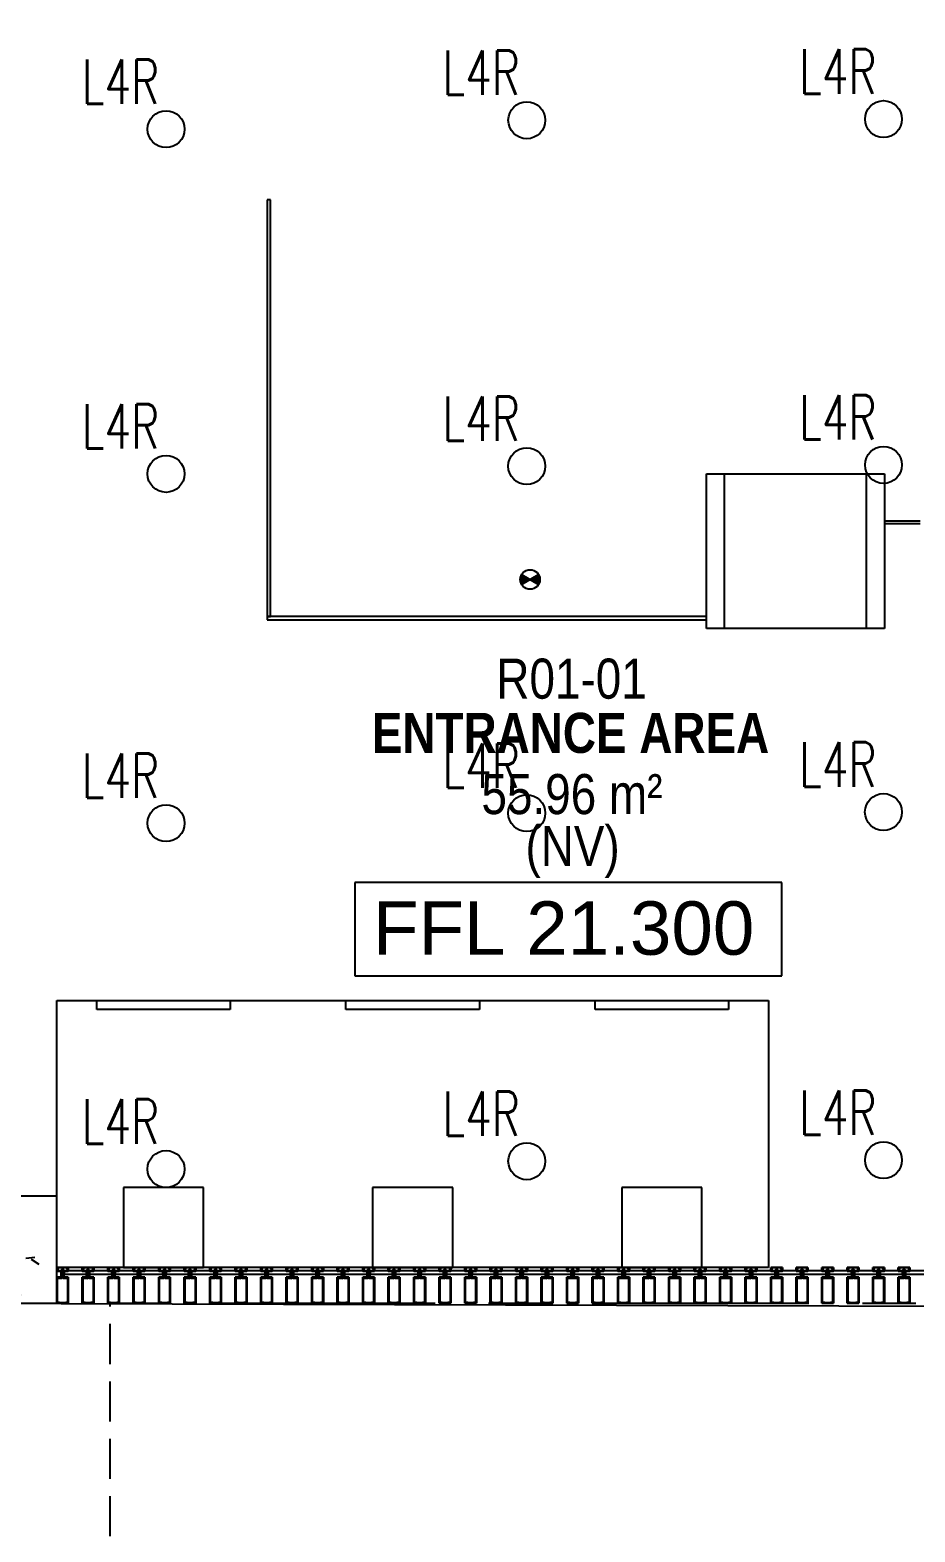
# Model space of a CAD drawing. Header units: millimetres. Extents: x -92759 to 184353, y -15225 to 86714.
# Drawn here: x -52983 to -48011, y 21455 to 29895 of the extents above; entities that cross this region are included whole.
import ezdxf

# ---------------------------------------------------------------- set-up
doc = ezdxf.new("R2010")
doc.units = ezdxf.units.MM
for name, pattern in [('HIDDEN', [0.375, 0.25, -0.125]), ('IDA - Grid Line', [2100, 1200, -300, 300, -300]), ('IDA - Hidden 065', [322.5, 225, -97.5])]:
    doc.linetypes.add(name, pattern=pattern)
for name, color, linetype in [('0-1', 9, 'Continuous'), ('0-Motion Sensor', 1, 'Continuous'), ('A-_ANOT----_D', 8, 'Continuous'), ('A-_CLADMULN_E', 8, 'Continuous'), ('A-_CLADPANL_E', 8, 'Continuous'), ('A-_DETA----_E-2', 9, 'Continuous'), ('A-_DETA----_ED', 8, 'Continuous'), ('A-_ROOMNAME_A', 8, 'Continuous'), ('E-_LITG _ CKT -DB', 1, 'HIDDEN'), ('E-legend', 1, 'Continuous'), ('S-_COLN----_E', 8, 'Continuous')]:
    doc.layers.add(name, color=color, linetype=linetype)
for name, color, linetype, true_color in [('1599_FURN_RHH_BLK8 _NEW__1ST STY_dwg _2_-1', 7, 'Continuous', 0xaaaaaa), ('A-_DETA----_E-3', 1, 'IDA - Hidden 065', 0xff0000), ('A-_DETA----_E-6', 7, 'Continuous', 0x969696), ('A-_DETA----_E-7', 7, 'IDA - Hidden 065', 0x969696), ('A-_DETA----_ED-1', 9, 'Continuous', 0x808080), ('S-_ANOTGRID_E-1', 9, 'IDA - Grid Line', 0x808080)]:
    doc.layers.add(name, color=color, linetype=linetype, true_color=true_color)
doc.styles.add('Arial Narrow_2', font='ARIALN.TTF', dxfattribs={"height": 225})
doc.styles.add('Arial Narrow_B_1', font='ARIALNB.TTF', dxfattribs={"height": 300})
doc.styles.add('Arial_2', font='arial.ttf', dxfattribs={"height": 300})
doc.styles.add('Simplex', font='simplex_.ttf', dxfattribs={"width": 0.7, "height": 450})

# ---------------------------------------------------------------- blocks, each defined once
blk = doc.blocks.new('IDA - Rectangle Column - 600W X 600D-V16-BLK8_RHH_1ST STOREY PLAN')
at = {"layer": 'S-_COLN----_E'}
h = blk.add_hatch(dxfattribs=at)
h.set_pattern_fill('FP_22', color=256, style=0, pattern_type=2)
h.set_pattern_definition([(50, (-1670.95, 50038.3), (1093.104, -95.634), [114.3, -1257.3]), (355, (-1671, 50038.3), (-211.457, 1146.34), [91.44, -1005.84]), (100.451, (-1579.9, 50030.3), (881.656, 1050.7), [97.14, -1068.54]), (46.184, (-1671, 50343.1), (1626.475, -252.257), [171.45, -1885.95]), (96.636, (-1535.4, 50322), (1424.416, 1484.565), [145.71, -1602.81]), (351.184, (-1671, 50343.1), (1424.43, 1484.55), [137.16, -1508.76]), (21, (-1518.55, 50266.9), (909.686, -613.591), [114.3, -1257.3]), (326, (-1518.5, 50266.9), (370.812, 1105.13), [91.44, -1005.84]), (71.451, (-1442.7, 50215.8), (1280.503, 491.528), [97.14, -1068.54]), (37.5, (-1670.95, 50038.3), (18.5313, 507.3303), [50.292, -943.356, 50.292, -970.788, -1009.65]), (37.5, (-1670.95, 50038.3), (18.5313, 507.3303), [-2014.728, 50.292, -959.358]), (7.5, (-1670.95, 50038.3), (400.918, 601.0836), [50.292, -531.876, 50.292, -920.496, -384.81]), (7.5, (-1670.95, 50038.3), (400.918, 601.0836), [-1552.956, 50.292, -334.518]), (327.5, (-2010.8, 50038.3), (813.545, -34.3737), [50.292, -330.708, 50.292, -2715.768]), (327.5, (-2010.8, 50038.3), (813.545, -34.3737), [-431.292, -1138.428, 50.292, -1527.048]), (317.5, (-2163.2, 50038.3), (888.775, 152.56), [50.292, -445.008, 50.292, -739.14, -1120.14]), (317.5, (-2163.2, 50038.3), (888.775, 152.56), [-1284.732, 50.292, -1069.848])])
h.paths.add_polyline_path([(-300, -300), (300, -300), (300, 300), (-300, 300)])
for p, q in [((300, 300), (-300, 300)), ((-300, 300), (-300, -300)), ((300, -300), (300, 300)), ((-300, -300), (300, -300))]:
    blk.add_line(p, q, dxfattribs=at)
blk = doc.blocks.new('System Panel - Glazed Panel-9760397-BLK8_RHH_1ST STOREY PLAN')
at = {"layer": 'A-_CLADPANL_E'}
for p, q in [((63, 18), (-63, 18)), ((-63, 18), (-63, 0)), ((-63, 0), (63, 0)), ((63, 0), (63, 18))]:
    blk.add_line(p, q, dxfattribs=at)
blk = doc.blocks.new('System Panel - Glazed Panel-9760398-BLK8_RHH_1ST STOREY PLAN')
at = {"layer": 'A-_CLADPANL_E'}
for p, q in [((62.9625, 18), (-62.9625, 18)), ((-62.9625, 18), (-62.9625, 0)), ((-62.9625, 0), (62.9625, 0)), ((62.9625, 0), (62.9625, 18))]:
    blk.add_line(p, q, dxfattribs=at)
blk = doc.blocks.new('Rectangular Mullion - 200L X 65D mm-6848285-BLK8_RHH_1ST STOREY PLAN')
at = {"layer": 'A-_DETA----_ED'}
for p, q in [((32.5, 163), (-32.5, 163)), ((-32.5, 163), (-32.5, 18)), ((-30, 160.5), (-25.1, 160.5)), ((-30, 20.5), (-30, 160.5)), ((-23.6, 158.9), (-23.6, 157.4)), ((-23.6, 157.4), (-17.7, 157.4)), ((-17.7, 157.4), (-17.7, 158.9)), ((-16.1, 160.5), (16.1, 160.5)), ((17.7, 158.9), (17.7, 157.4)), ((17.7, 157.4), (23.6, 157.4)), ((23.6, 157.4), (23.6, 158.9)), ((25.1, 160.5), (30, 160.5)), ((30, 160.5), (30, 20.5)), ((32.5, 18), (32.5, 163)), ((-32.5, 18), (-21, 18)), ((-24, 20.5), (-30, 20.5)), ((-24, 23.6), (-24, 20.5)), ((-4.1, 24.3), (-23.2, 24.3)), ((-20.2, 21.8), (-17.9, 21.8)), ((-17.1, 18), (-13.8, 18)), ((-13.1, 18.8), (-13.1, 21)), ((-12.3, 21.8), (-5.9, 21.8)), ((-10.5, 21.8), (-10.5, 19.9)), ((-9.7, 19.2), (-8, 19.2)), ((-8, 19.2), (-8, 2.5)), ((-8, -11.6), (-8, 0)), ((-7.7, 2.2), (-6.7, 2.2)), ((-6.7, 0.3), (-7.7, 0.3)), ((-6.4, 2), (-6.4, 0.6)), ((-5.4, 5.1), (-5.4, 20.3)), ((-3.5, 5.1), (-5.4, 5.1)), ((-5.1, 21), (-5.1, 18.8)), ((-4.3, 18), (-0.8, 18)), ((-2.6, 21.3), (-2.6, 22.8)), ((2.6, 21.3), (-2.6, 21.3)), ((-2.5, -1.3), (-1.1, 4.3)), ((-0.8, 18), (0, 18.8)), ((0, 18.8), (0.8, 18)), ((0.8, 18), (4.3, 18)), ((1.1, 4.3), (2.5, -1.3)), ((2.6, 22.8), (2.6, 21.3)), ((5.4, 5.1), (3.5, 5.1)), ((23.2, 24.3), (4.1, 24.3)), ((5.1, 18.8), (5.1, 21)), ((5.4, 20.3), (5.4, 5.1)), ((5.9, 21.8), (12.3, 21.8)), ((6.4, 0.6), (6.4, 2)), ((6.7, 2.2), (7.7, 2.2)), ((7.7, 0.3), (6.7, 0.3)), ((8, 19.2), (9.7, 19.2)), ((8, 2.5), (8, 19.2)), ((8, -11.6), (8, 0)), ((10.5, 19.9), (10.5, 21.8)), ((13.1, 21), (13.1, 18.8)), ((13.8, 18), (17.1, 18)), ((17.9, 21.8), (20.2, 21.8)), ((21, 18), (32.5, 18)), ((24, 20.5), (24, 23.6)), ((30, 20.5), (24, 20.5)), ((-32.5, -17.5), (-32.5, -22.2)), ((-32.5, -24.8), (-32.5, -37)), ((-32.5, -37), (32.5, -37)), ((-29.9, -17), (-32, -17)), ((-31.7, -23), (-30.7, -23)), ((-31.2, -25.3), (-30.5, -25.3)), ((-31.2, -35.7), (-31.2, -25.3)), ((-15.9, -35.7), (-31.2, -35.7)), ((-30.5, -23.2), (-31, -23.2)), ((-30.3, -25.5), (-27.6, -30.1)), ((-26.8, -20.8), (-29, -20.8)), ((-27.4, -23), (-24.5, -23)), ((-27.4, -26.4), (-27.4, -23)), ((-25.9, -29.1), (-27.4, -26.4)), ((-5.7, -17), (-25.9, -17)), ((-23, -19.5), (-8.3, -19.5)), ((-23, -21.5), (-23, -19.5)), ((0, -35.5), (-15.9, -35.7)), ((-8.3, -19.5), (-7.6, -20.2)), ((-6.9, -11.6), (-8, -11.6)), ((-0.4, -20.2), (-7.6, -20.2)), ((-6.9, -11.6), (-6.6, -12)), ((-6.6, -12), (-6.2, -11.6)), ((-6.2, -11.6), (-4.3, -11.6)), ((-5.3, -16.6), (-5.7, -17)), ((-5, -17), (-5.3, -16.6)), ((5, -17), (-5, -17)), ((-2.4, -0.9), (-4.9, -3.8)), ((-4.9, -3.8), (4.9, -3.8)), ((-4.9, -3.8), (-4.9, -11.6)), ((-4.3, -11.6), (-3.9, -12)), ((-3.9, -12), (-3.6, -11.6)), ((-3.6, -11.6), (-2.5, -11.6)), ((-2.5, -11.6), (-2.5, -1.1)), ((2.4, -0.9), (-2.4, -0.9)), ((-0.4, -20.2), (0, -19.8)), ((0, -19.8), (0.4, -20.2)), ((15.9, -35.7), (0, -35.5)), ((7.6, -20.2), (0.4, -20.2)), ((4.9, -3.8), (2.4, -0.9)), ((2.5, -1.3), (2.5, -11.6)), ((2.5, -11.6), (3.6, -11.6)), ((3.6, -11.6), (3.9, -12)), ((3.9, -12), (4.3, -11.6)), ((4.3, -11.6), (6.2, -11.6)), ((4.9, -3.8), (4.9, -11.6)), ((5.3, -16.6), (5, -17)), ((5.7, -17), (5.3, -16.6)), ((25.9, -17), (5.7, -17)), ((6.2, -11.6), (6.6, -12)), ((6.6, -12), (6.9, -11.6)), ((8, -11.6), (6.9, -11.6)), ((7.6, -20.2), (8.3, -19.5)), ((8.3, -19.5), (23, -19.5)), ((31.2, -35.7), (15.9, -35.7)), ((23, -19.5), (23, -21.5)), ((24.5, -23), (27.4, -23)), ((25.5, -19.5), (25.5, -19.3)), ((27.4, -26.4), (25.9, -29.1)), ((29, -20.8), (26.8, -20.8)), ((27.4, -23), (27.4, -26.4)), ((27.6, -30.1), (30.3, -25.5)), ((32, -17), (29.9, -17)), ((30.3, -19.3), (30.3, -19.5)), ((31, -23.2), (30.5, -23.2)), ((30.5, -25.3), (31.2, -25.3)), ((30.7, -23), (31.7, -23)), ((31.2, -25.3), (31.2, -35.7)), ((32.5, -22.2), (32.5, -17.5)), ((32.5, -37), (32.5, -24.8))]:
    blk.add_line(p, q, dxfattribs=at)
for centre, radius, start, end in [((-25.1, 158.9), 1.52, 0, 90), ((-16.1, 158.9), 1.52, 90, 180), ((16.1, 158.9), 1.52, 0, 90), ((25.1, 158.9), 1.52, 90, 180), ((-23.2, 23.6), 0.762, 90, 180), ((-20.2, 20.5), 1.27, 90, 180), ((-19.2, 20.3), 2.29, 180, 225.18969), ((-21, 18.4), 0.381, 270, 45.18969), ((-17.9, 20.5), 1.27, 0, 90), ((-17.1, 18.4), 0.381, 134.81031, 270), ((-18.9, 20.3), 2.29, 314.81031, 0), ((-13.8, 18.8), 0.762, 270, 0), ((-12.3, 21), 0.762, 90, 180), ((-9.7, 19.9), 0.762, 180, 270), ((-7.7, 2.5), 0.254, 180, 270), ((-7.7, 0), 0.254, 90, 180), ((-6.9, 20.3), 1.52, 360, 90), ((-6.7, 2), 0.254, 360, 90), ((-6.7, 0.6), 0.254, 270, 360), ((-5.9, 21), 0.762, 0, 90), ((-4.3, 18.8), 0.762, 180, 270), ((-4.1, 22.8), 1.52, 360, 90), ((0, 4), 3.63, 17.50636, 162.49364), ((0, 4), 1.09, 15, 165), ((4.1, 22.8), 1.52, 90, 180), ((4.3, 18.8), 0.762, 270, 0), ((5.9, 21), 0.762, 90, 180), ((6.9, 20.3), 1.52, 90, 180), ((6.7, 2), 0.254, 90, 180), ((6.7, 0.6), 0.254, 180, 270), ((7.7, 2.5), 0.254, 270, 0), ((7.7, 0), 0.254, 0, 90), ((9.7, 19.9), 0.762, 270, 0), ((12.3, 21), 0.762, 0, 90), ((13.8, 18.8), 0.762, 180, 270), ((17.9, 20.5), 1.27, 90, 180), ((18.9, 20.3), 2.29, 180, 225.18969), ((17.1, 18.4), 0.381, 270, 45.18969), ((20.2, 20.5), 1.27, 0, 90), ((21, 18.4), 0.381, 134.81031, 270), ((19.2, 20.3), 2.29, 314.81031, 0), ((23.2, 23.6), 0.762, 0, 90), ((-32, -17.5), 0.508, 90, 180), ((-31.7, -22.2), 0.762, 180, 270), ((-31, -24.8), 1.52, 90, 180), ((-30.7, -24.3), 1.27, 288.66292, 90), ((-30.5, -24.3), 1.02, 270, 90), ((-28, -19.3), 2.29, 134.81031, 180), ((-29, -19.5), 1.27, 180, 270), ((-29.9, -17.4), 0.381, 314.81031, 90), ((-26.8, -29.6), 1.02, 210, 30), ((-26.8, -19.5), 1.27, 270, 0), ((-25.9, -17.4), 0.381, 90, 225.18969), ((-27.8, -19.3), 2.29, 0, 45.18969), ((-24.5, -21.5), 1.52, 270, 0), ((24.5, -21.5), 1.52, 180, 270), ((27.8, -19.3), 2.29, 134.81031, 180), ((26.8, -19.5), 1.27, 180, 270), ((26.8, -29.6), 1.02, 150, 330), ((25.9, -17.4), 0.381, 314.81031, 90), ((29, -19.5), 1.27, 270, 0), ((29.9, -17.4), 0.381, 90, 225.18969), ((30.7, -24.3), 1.27, 90, 251.33708), ((30.5, -24.3), 1.02, 90, 270), ((28, -19.3), 2.29, 0, 45.18969), ((31, -24.8), 1.52, 360, 90), ((31.7, -22.2), 0.762, 270, 0), ((32, -17.5), 0.508, 0, 90)]:
    blk.add_arc(centre, radius, start, end, dxfattribs=at)
at = {"layer": 'A-_DETA----_ED-1'}
for p, q in [((0, 26.4), (-2.4, 24)), ((-2.4, 24), (-2.4, -0.9)), ((2.4, 24), (0, 26.4)), ((2.4, -0.9), (2.4, 24)), ((-8, -17), (-8, -11.6)), ((-6.3, -21.2), (-6.3, -20.2)), ((6.4, -21.2), (-6.3, -21.2)), ((-5.2, -24.7), (-5.2, -21.2)), ((-5.1, -24.8), (5.1, -24.8)), ((3.9, -25.6), (-3.9, -25.6)), ((-2.6, -24.7), (-2.6, -21.2)), ((-2.5, -11.6), (-2.5, -17)), ((2.5, -11.6), (2.5, -17)), ((2.6, -24.7), (2.6, -21.2)), ((5.2, -24.7), (5.2, -21.2)), ((6.4, -20.2), (6.4, -21.2)), ((8, -11.6), (8, -17))]:
    blk.add_line(p, q, dxfattribs=at)
for centre, radius, start, end in [((-3.9, -24.2), 1.38, 200.94158, 339.07318), ((0, -21.4), 4.19, 234.28733, 305.71267), ((3.9, -24.2), 1.38, 200.94158, 339.07318)]:
    blk.add_arc(centre, radius, start, end, dxfattribs=at)
blk = doc.blocks.new('Rectangular Mullion - IDA - Rectangular - 200mm - Center-9020777-BLK8_RHH_1ST STOREY PLAN')
at = {"layer": 'A-_CLADMULN_E'}
for p, q in [((0, 163), (-65, 163)), ((-65, 163), (-65, 18)), ((-65, 18), (-41.1875, 18)), ((-41.1875, 18), (-41.1875, -17)), ((-23.8125, -17), (-23.8125, 18)), ((-23.8125, 18), (0, 18)), ((-41.1875, -17), (-65, -17)), ((-65, -17), (-65, -37)), ((-65, -37), (0, -37)), ((0, -17), (-23.8125, -17))]:
    blk.add_line(p, q, dxfattribs=at)
blk = doc.blocks.new('Rectangular Mullion - IDA - Rectangular - 200mm - Center-9020775-BLK8_RHH_1ST STOREY PLAN')
at = {"layer": 'A-_CLADMULN_E'}
for p, q in [((-32.5, 18), (-32.5, 163)), ((-32.5, 163), (32.5, 163)), ((32.5, 163), (32.5, 18)), ((-8.6875, 18), (-32.5, 18)), ((-8.6875, -17), (-8.6875, 18)), ((32.5, 18), (8.6875, 18)), ((8.6875, 18), (8.6875, -17)), ((-32.5, -37), (-32.5, -17)), ((-32.5, -17), (-8.6875, -17)), ((32.5, -37), (-32.5, -37)), ((8.6875, -17), (32.5, -17)), ((32.5, -17), (32.5, -37))]:
    blk.add_line(p, q, dxfattribs=at)
blk = doc.blocks.new('Spot Elevations - 16L x 3_5H - SFL-7417601-BLK8_RHH_1ST STOREY PLAN')
at = {"layer": 'A-_ANOT----_D'}
for p, q in [((16, 3.5), (0, 3.5)), ((0, 3.5), (0, 0)), ((16, 0), (16, 3.5)), ((0, 0), (16, 0))]:
    blk.add_line(p, q, dxfattribs=at)
blk = doc.blocks.new('1599_FURN_RHH_BLK8 _NEW__1ST STY_dwg _2_-10346281-BLK8_RHH_1ST STOREY PLAN')
at = {"layer": 'A-_DETA----_E-3'}
for p, q in [((-16154.1, -50400), (-16172.1, -50400)), ((-16172.1, -50400), (-16172.1, -52741.8)), ((-16154.1, -50400), (-16172.1, -50400)), ((-16172.1, -50400), (-16172.1, -52741.8)), ((-16154.1, -52741.8), (-16154.1, -50400)), ((-16154.1, -52741.8), (-16154.1, -50400)), ((-13704.2, -52809.8), (-13704.2, -51939.8)), ((-13704.2, -51939.8), (-12704.2, -51939.8)), ((-13704.2, -52809.8), (-13704.2, -51939.8)), ((-13704.2, -51939.8), (-12704.2, -51939.8)), ((-13604.2, -51939.8), (-13604.2, -52809.8)), ((-13604.2, -51939.8), (-13604.2, -52809.8)), ((-12804.2, -52809.8), (-12804.2, -51939.8)), ((-12804.2, -52809.8), (-12804.2, -51939.8)), ((-12704.2, -51939.8), (-12704.2, -52809.8)), ((-12704.2, -51939.8), (-12704.2, -52809.8)), ((-12704.2, -52203.8), (-12504.2, -52203.8)), ((-12704.2, -52203.8), (-12504.2, -52203.8)), ((-12504.2, -52221.8), (-12704.2, -52221.8)), ((-12504.2, -52221.8), (-12704.2, -52221.8)), ((-13704.2, -52741.8), (-16172.1, -52741.8)), ((-16172.1, -52741.8), (-16172.1, -52759.8)), ((-16172.1, -52741.8), (-16154.1, -52741.8)), ((-13704.2, -52741.8), (-16172.1, -52741.8)), ((-16172.1, -52741.8), (-16172.1, -52759.8)), ((-16172.1, -52741.8), (-16154.1, -52741.8)), ((-13704.2, -52759.8), (-13704.2, -52741.8)), ((-13704.2, -52759.8), (-13704.2, -52741.8)), ((-16172.1, -52759.8), (-13704.2, -52759.8)), ((-16172.1, -52759.8), (-13704.2, -52759.8)), ((-12704.2, -52809.8), (-13704.2, -52809.8)), ((-12704.2, -52809.8), (-13704.2, -52809.8)), ((-17355.1, -54900), (-13355.1, -54900)), ((-17355.1, -56400), (-17355.1, -54900)), ((-17355.1, -54900), (-13355.1, -54900)), ((-17355.1, -56400), (-17355.1, -54900)), ((-17130.1, -54900), (-16380.1, -54900)), ((-17130.1, -54950), (-17130.1, -54900)), ((-17130.1, -54900), (-16380.1, -54900)), ((-17130.1, -54950), (-17130.1, -54900)), ((-16380.1, -54900), (-16380.1, -54950)), ((-16380.1, -54900), (-16380.1, -54950)), ((-15730.1, -54900), (-14980.1, -54900)), ((-15730.1, -54950), (-15730.1, -54900)), ((-15730.1, -54900), (-14980.1, -54900)), ((-15730.1, -54950), (-15730.1, -54900)), ((-14980.1, -54900), (-14980.1, -54950)), ((-14980.1, -54900), (-14980.1, -54950)), ((-14330.1, -54900), (-13580.1, -54900)), ((-14330.1, -54950), (-14330.1, -54900)), ((-14330.1, -54900), (-13580.1, -54900)), ((-14330.1, -54950), (-14330.1, -54900)), ((-13580.1, -54900), (-13580.1, -54950)), ((-13580.1, -54900), (-13580.1, -54950)), ((-13355.1, -54900), (-13355.1, -56400)), ((-13355.1, -54900), (-13355.1, -56400)), ((-16380.1, -54950), (-17130.1, -54950)), ((-16380.1, -54950), (-17130.1, -54950)), ((-14980.1, -54950), (-15730.1, -54950)), ((-14980.1, -54950), (-15730.1, -54950)), ((-13580.1, -54950), (-14330.1, -54950)), ((-13580.1, -54950), (-14330.1, -54950)), ((-16980.1, -55950), (-16980.1, -56400)), ((-16530.1, -55950), (-16980.1, -55950)), ((-16980.1, -55950), (-16980.1, -56400)), ((-16530.1, -55950), (-16980.1, -55950)), ((-16530.1, -56400), (-16530.1, -55950)), ((-16530.1, -56400), (-16530.1, -55950)), ((-15580.1, -55950), (-15580.1, -56400)), ((-15130.1, -55950), (-15580.1, -55950)), ((-15580.1, -55950), (-15580.1, -56400)), ((-15130.1, -55950), (-15580.1, -55950)), ((-15130.1, -56400), (-15130.1, -55950)), ((-15130.1, -56400), (-15130.1, -55950)), ((-14180.1, -55950), (-14180.1, -56400)), ((-13730.1, -55950), (-14180.1, -55950)), ((-14180.1, -55950), (-14180.1, -56400)), ((-13730.1, -55950), (-14180.1, -55950)), ((-13730.1, -56400), (-13730.1, -55950)), ((-13730.1, -56400), (-13730.1, -55950)), ((-13355.1, -56400), (-17355.1, -56400)), ((-13355.1, -56400), (-17355.1, -56400)), ((-16980.1, -56400), (-16530.1, -56400)), ((-16980.1, -56400), (-16530.1, -56400)), ((-15580.1, -56400), (-15130.1, -56400)), ((-15580.1, -56400), (-15130.1, -56400)), ((-14180.1, -56400), (-13730.1, -56400)), ((-14180.1, -56400), (-13730.1, -56400))]:
    blk.add_line(p, q, dxfattribs=at)
at = {"layer": 'A-_DETA----_E-6'}
for p, q in [((-16154.1, -50400), (-16172.1, -50400)), ((-16172.1, -50400), (-16172.1, -52741.8)), ((-16154.1, -52741.8), (-16154.1, -50400)), ((-13704.2, -52809.8), (-13704.2, -51939.8)), ((-13704.2, -51939.8), (-12704.2, -51939.8)), ((-13604.2, -51939.8), (-13604.2, -52809.8)), ((-12804.2, -52809.8), (-12804.2, -51939.8)), ((-12704.2, -51939.8), (-12704.2, -52809.8)), ((-12704.2, -52203.8), (-12504.2, -52203.8)), ((-12504.2, -52221.8), (-12704.2, -52221.8)), ((-13704.2, -52741.8), (-16172.1, -52741.8)), ((-16172.1, -52741.8), (-16172.1, -52759.8)), ((-16172.1, -52741.8), (-16154.1, -52741.8)), ((-13704.2, -52759.8), (-13704.2, -52741.8)), ((-16172.1, -52759.8), (-13704.2, -52759.8)), ((-12704.2, -52809.8), (-13704.2, -52809.8)), ((-17355.1, -54900), (-13355.1, -54900)), ((-17355.1, -56400), (-17355.1, -54900)), ((-17130.1, -54900), (-16380.1, -54900)), ((-17130.1, -54950), (-17130.1, -54900)), ((-16380.1, -54900), (-16380.1, -54950)), ((-15730.1, -54900), (-14980.1, -54900)), ((-15730.1, -54950), (-15730.1, -54900)), ((-14980.1, -54900), (-14980.1, -54950)), ((-14330.1, -54900), (-13580.1, -54900)), ((-14330.1, -54950), (-14330.1, -54900)), ((-13580.1, -54900), (-13580.1, -54950)), ((-13355.1, -54900), (-13355.1, -56400)), ((-16380.1, -54950), (-17130.1, -54950)), ((-14980.1, -54950), (-15730.1, -54950)), ((-13580.1, -54950), (-14330.1, -54950)), ((-16980.1, -55950), (-16980.1, -56400)), ((-16530.1, -55950), (-16980.1, -55950)), ((-16530.1, -56400), (-16530.1, -55950)), ((-15580.1, -55950), (-15580.1, -56400)), ((-15130.1, -55950), (-15580.1, -55950)), ((-15130.1, -56400), (-15130.1, -55950)), ((-14180.1, -55950), (-14180.1, -56400)), ((-13730.1, -55950), (-14180.1, -55950)), ((-13730.1, -56400), (-13730.1, -55950)), ((-13355.1, -56400), (-17355.1, -56400)), ((-16980.1, -56400), (-16530.1, -56400)), ((-15580.1, -56400), (-15130.1, -56400)), ((-14180.1, -56400), (-13730.1, -56400))]:
    blk.add_line(p, q, dxfattribs=at)
blk = doc.blocks.new('A$Cb2bf8f38')
blk.add_lwpolyline([(-2385, -9825), (-2385, -5100), (7400, -5125), (7400, 46800), (-18575, 46800), (-18575, 38037.5), (-30600, 38100), (-30625, 26375), (-28100, 26375), (-28100, -2400), (-10500, -2425), (-10500, -9800), (-2385, -9825)], close=True)
at = {"layer": 'A-_DETA----_E-2'}
for p, q in [((-8699, -3600), (-8717, -3600)), ((-8717, -3600), (-8717, -5941.8)), ((-8699, -3600), (-8717, -3600)), ((-8717, -3600), (-8717, -5941.8)), ((-8699, -5941.8), (-8699, -3600)), ((-8699, -5941.8), (-8699, -3600)), ((-6249.1, -6009.8), (-6249.1, -5139.8)), ((-6249.1, -5139.8), (-5249.1, -5139.8)), ((-6249.1, -6009.8), (-6249.1, -5139.8)), ((-6249.1, -5139.8), (-5249.1, -5139.8)), ((-6149.1, -5139.8), (-6149.1, -6009.8)), ((-6149.1, -5139.8), (-6149.1, -6009.8)), ((-5349.1, -6009.8), (-5349.1, -5139.8)), ((-5349.1, -6009.8), (-5349.1, -5139.8)), ((-5249.1, -5139.8), (-5249.1, -6009.8)), ((-5249.1, -5139.8), (-5249.1, -6009.8)), ((-5249.1, -5403.8), (-5049.1, -5403.8)), ((-5249.1, -5403.8), (-5049.1, -5403.8)), ((-5049.1, -5421.8), (-5249.1, -5421.8)), ((-5049.1, -5421.8), (-5249.1, -5421.8)), ((-6249.1, -5941.8), (-8717, -5941.8)), ((-8717, -5941.8), (-8717, -5959.8)), ((-8717, -5941.8), (-8699, -5941.8)), ((-6249.1, -5941.8), (-8717, -5941.8)), ((-8717, -5941.8), (-8717, -5959.8)), ((-8717, -5941.8), (-8699, -5941.8)), ((-8717, -5959.8), (-6249.1, -5959.8)), ((-8717, -5959.8), (-6249.1, -5959.8)), ((-6249.1, -5959.8), (-6249.1, -5941.8)), ((-6249.1, -5959.8), (-6249.1, -5941.8)), ((-5249.1, -6009.8), (-6249.1, -6009.8)), ((-5249.1, -6009.8), (-6249.1, -6009.8)), ((-9900, -8100), (-5900, -8100)), ((-9900, -9600), (-9900, -8100)), ((-9900, -8100), (-5900, -8100)), ((-9900, -9600), (-9900, -8100)), ((-9675, -8100), (-8925, -8100)), ((-9675, -8150), (-9675, -8100)), ((-9675, -8100), (-8925, -8100)), ((-9675, -8150), (-9675, -8100)), ((-8925, -8100), (-8925, -8150)), ((-8925, -8100), (-8925, -8150)), ((-8275, -8100), (-7525, -8100)), ((-8275, -8150), (-8275, -8100)), ((-8275, -8100), (-7525, -8100)), ((-8275, -8150), (-8275, -8100)), ((-7525, -8100), (-7525, -8150)), ((-7525, -8100), (-7525, -8150)), ((-6875, -8100), (-6125, -8100)), ((-6875, -8150), (-6875, -8100)), ((-6875, -8100), (-6125, -8100)), ((-6875, -8150), (-6875, -8100)), ((-6125, -8100), (-6125, -8150)), ((-6125, -8100), (-6125, -8150)), ((-5900, -8100), (-5900, -9600)), ((-5900, -8100), (-5900, -9600)), ((-8925, -8150), (-9675, -8150)), ((-8925, -8150), (-9675, -8150)), ((-7525, -8150), (-8275, -8150)), ((-7525, -8150), (-8275, -8150)), ((-6125, -8150), (-6875, -8150)), ((-6125, -8150), (-6875, -8150)), ((-9525, -9150), (-9525, -9600)), ((-9075, -9150), (-9525, -9150)), ((-9525, -9150), (-9525, -9600)), ((-9075, -9150), (-9525, -9150)), ((-9075, -9600), (-9075, -9150)), ((-9075, -9600), (-9075, -9150)), ((-8125, -9150), (-8125, -9600)), ((-7675, -9150), (-8125, -9150)), ((-8125, -9150), (-8125, -9600)), ((-7675, -9150), (-8125, -9150)), ((-7675, -9600), (-7675, -9150)), ((-7675, -9600), (-7675, -9150)), ((-6725, -9150), (-6725, -9600)), ((-6275, -9150), (-6725, -9150)), ((-6725, -9150), (-6725, -9600)), ((-6275, -9150), (-6725, -9150)), ((-6275, -9600), (-6275, -9150)), ((-6275, -9600), (-6275, -9150)), ((-5900, -9600), (-9900, -9600)), ((-5900, -9600), (-9900, -9600)), ((-9525, -9600), (-9075, -9600)), ((-9525, -9600), (-9075, -9600)), ((-8125, -9600), (-7675, -9600)), ((-8125, -9600), (-7675, -9600)), ((-6725, -9600), (-6275, -9600)), ((-6725, -9600), (-6275, -9600))]:
    blk.add_line(p, q, dxfattribs=at)
at = {"layer": 'A-_DETA----_E-6'}
for p, q in [((-8699, -3600), (-8717, -3600)), ((-8717, -3600), (-8717, -5941.8)), ((-8699, -5941.8), (-8699, -3600)), ((-6249.1, -6009.8), (-6249.1, -5139.8)), ((-6249.1, -5139.8), (-5249.1, -5139.8)), ((-6149.1, -5139.8), (-6149.1, -6009.8)), ((-5349.1, -6009.8), (-5349.1, -5139.8)), ((-5249.1, -5139.8), (-5249.1, -6009.8)), ((-5249.1, -5403.8), (-5049.1, -5403.8)), ((-5049.1, -5421.8), (-5249.1, -5421.8)), ((-6249.1, -5941.8), (-8717, -5941.8)), ((-8717, -5941.8), (-8717, -5959.8)), ((-8717, -5941.8), (-8699, -5941.8)), ((-8717, -5959.8), (-6249.1, -5959.8)), ((-6249.1, -5959.8), (-6249.1, -5941.8)), ((-5249.1, -6009.8), (-6249.1, -6009.8)), ((-9900, -8100), (-5900, -8100)), ((-9900, -9600), (-9900, -8100)), ((-9675, -8100), (-8925, -8100)), ((-9675, -8150), (-9675, -8100)), ((-8925, -8100), (-8925, -8150)), ((-8275, -8100), (-7525, -8100)), ((-8275, -8150), (-8275, -8100)), ((-7525, -8100), (-7525, -8150)), ((-6875, -8100), (-6125, -8100)), ((-6875, -8150), (-6875, -8100)), ((-6125, -8100), (-6125, -8150)), ((-5900, -8100), (-5900, -9600)), ((-8925, -8150), (-9675, -8150)), ((-7525, -8150), (-8275, -8150)), ((-6125, -8150), (-6875, -8150)), ((-9525, -9150), (-9525, -9600)), ((-9075, -9150), (-9525, -9150)), ((-9075, -9600), (-9075, -9150)), ((-8125, -9150), (-8125, -9600)), ((-7675, -9150), (-8125, -9150)), ((-7675, -9600), (-7675, -9150)), ((-6725, -9150), (-6725, -9600)), ((-6275, -9150), (-6725, -9150)), ((-6275, -9600), (-6275, -9150)), ((-5900, -9600), (-9900, -9600)), ((-9525, -9600), (-9075, -9600)), ((-8125, -9600), (-7675, -9600)), ((-6725, -9600), (-6275, -9600))]:
    blk.add_line(p, q, dxfattribs=at)
at = {"layer": 'A-_DETA----_E-7'}
blk.add_line((-9600, -18850), (-9600, -9810), dxfattribs=at)
at = {"layer": 'S-_ANOTGRID_E-1'}
blk.add_line((-38373.1, -9800), (13584.7, -9800), dxfattribs=at)
at = {"layer": '1599_FURN_RHH_BLK8 _NEW__1ST STY_dwg _2_-1'}
blk.add_blockref('1599_FURN_RHH_BLK8 _NEW__1ST STY_dwg _2_-10346281-BLK8_RHH_1ST STOREY PLAN', (7455.1, 46800), dxfattribs=at)
at = {"layer": 'A-_ANOT----_D', "xscale": 149.9999999999999, "yscale": 149.9999999999999, "zscale": 149.9999999999999}
blk.add_blockref('Spot Elevations - 16L x 3_5H - SFL-7417601-BLK8_RHH_1ST STOREY PLAN', (-8225.2, -7961.2), dxfattribs=at)
at = {"layer": 'A-_CLADMULN_E', "extrusion": (0, 0, -1), "rotation": 180}
for name, p in [('Rectangular Mullion - 200L X 65D mm-6848285-BLK8_RHH_1ST STOREY PLAN', (9867.5, -9637)), ('Rectangular Mullion - 200L X 65D mm-6848285-BLK8_RHH_1ST STOREY PLAN', (9724.2, -9637)), ('Rectangular Mullion - IDA - Rectangular - 200mm - Center-9020775-BLK8_RHH_1ST STOREY PLAN', (9724.2, -9637)), ('Rectangular Mullion - 200L X 65D mm-6848285-BLK8_RHH_1ST STOREY PLAN', (9580.9, -9637)), ('Rectangular Mullion - IDA - Rectangular - 200mm - Center-9020775-BLK8_RHH_1ST STOREY PLAN', (9580.9, -9637)), ('Rectangular Mullion - 200L X 65D mm-6848285-BLK8_RHH_1ST STOREY PLAN', (9437.6, -9637)), ('Rectangular Mullion - IDA - Rectangular - 200mm - Center-9020775-BLK8_RHH_1ST STOREY PLAN', (9437.6, -9637)), ('Rectangular Mullion - 200L X 65D mm-6848285-BLK8_RHH_1ST STOREY PLAN', (9294.3, -9637)), ('Rectangular Mullion - IDA - Rectangular - 200mm - Center-9020775-BLK8_RHH_1ST STOREY PLAN', (9294.3, -9637)), ('Rectangular Mullion - 200L X 65D mm-6848285-BLK8_RHH_1ST STOREY PLAN', (9151, -9637)), ('Rectangular Mullion - IDA - Rectangular - 200mm - Center-9020775-BLK8_RHH_1ST STOREY PLAN', (9151, -9637)), ('Rectangular Mullion - 200L X 65D mm-6848285-BLK8_RHH_1ST STOREY PLAN', (9007.7, -9637)), ('Rectangular Mullion - IDA - Rectangular - 200mm - Center-9020775-BLK8_RHH_1ST STOREY PLAN', (9007.7, -9637)), ('Rectangular Mullion - 200L X 65D mm-6848285-BLK8_RHH_1ST STOREY PLAN', (8864.4, -9637)), ('Rectangular Mullion - IDA - Rectangular - 200mm - Center-9020775-BLK8_RHH_1ST STOREY PLAN', (8864.4, -9637)), ('Rectangular Mullion - 200L X 65D mm-6848285-BLK8_RHH_1ST STOREY PLAN', (8721.1, -9637)), ('Rectangular Mullion - IDA - Rectangular - 200mm - Center-9020775-BLK8_RHH_1ST STOREY PLAN', (8721.1, -9637)), ('Rectangular Mullion - 200L X 65D mm-6848285-BLK8_RHH_1ST STOREY PLAN', (8577.8, -9637)), ('Rectangular Mullion - IDA - Rectangular - 200mm - Center-9020775-BLK8_RHH_1ST STOREY PLAN', (8577.8, -9637)), ('Rectangular Mullion - 200L X 65D mm-6848285-BLK8_RHH_1ST STOREY PLAN', (8434.5, -9637)), ('Rectangular Mullion - IDA - Rectangular - 200mm - Center-9020775-BLK8_RHH_1ST STOREY PLAN', (8434.5, -9637)), ('Rectangular Mullion - 200L X 65D mm-6848285-BLK8_RHH_1ST STOREY PLAN', (8291.2, -9637)), ('Rectangular Mullion - IDA - Rectangular - 200mm - Center-9020775-BLK8_RHH_1ST STOREY PLAN', (8291.2, -9637)), ('Rectangular Mullion - 200L X 65D mm-6848285-BLK8_RHH_1ST STOREY PLAN', (8147.9, -9637)), ('Rectangular Mullion - IDA - Rectangular - 200mm - Center-9020775-BLK8_RHH_1ST STOREY PLAN', (8147.9, -9637)), ('Rectangular Mullion - 200L X 65D mm-6848285-BLK8_RHH_1ST STOREY PLAN', (8004.6, -9637)), ('Rectangular Mullion - IDA - Rectangular - 200mm - Center-9020775-BLK8_RHH_1ST STOREY PLAN', (8004.6, -9637)), ('Rectangular Mullion - 200L X 65D mm-6848285-BLK8_RHH_1ST STOREY PLAN', (7861.3, -9637)), ('Rectangular Mullion - IDA - Rectangular - 200mm - Center-9020775-BLK8_RHH_1ST STOREY PLAN', (7861.3, -9637)), ('Rectangular Mullion - 200L X 65D mm-6848285-BLK8_RHH_1ST STOREY PLAN', (7718, -9637)), ('Rectangular Mullion - IDA - Rectangular - 200mm - Center-9020775-BLK8_RHH_1ST STOREY PLAN', (7718, -9637)), ('Rectangular Mullion - 200L X 65D mm-6848285-BLK8_RHH_1ST STOREY PLAN', (7574.7, -9637)), ('Rectangular Mullion - IDA - Rectangular - 200mm - Center-9020775-BLK8_RHH_1ST STOREY PLAN', (7574.7, -9637)), ('Rectangular Mullion - 200L X 65D mm-6848285-BLK8_RHH_1ST STOREY PLAN', (7431.4, -9637)), ('Rectangular Mullion - IDA - Rectangular - 200mm - Center-9020775-BLK8_RHH_1ST STOREY PLAN', (7431.4, -9637)), ('Rectangular Mullion - 200L X 65D mm-6848285-BLK8_RHH_1ST STOREY PLAN', (7288.1, -9637)), ('Rectangular Mullion - IDA - Rectangular - 200mm - Center-9020775-BLK8_RHH_1ST STOREY PLAN', (7288.1, -9637)), ('Rectangular Mullion - 200L X 65D mm-6848285-BLK8_RHH_1ST STOREY PLAN', (7144.8, -9637)), ('Rectangular Mullion - IDA - Rectangular - 200mm - Center-9020775-BLK8_RHH_1ST STOREY PLAN', (7144.8, -9637)), ('Rectangular Mullion - 200L X 65D mm-6848285-BLK8_RHH_1ST STOREY PLAN', (7001.5, -9637)), ('Rectangular Mullion - IDA - Rectangular - 200mm - Center-9020775-BLK8_RHH_1ST STOREY PLAN', (7001.5, -9637)), ('Rectangular Mullion - 200L X 65D mm-6848285-BLK8_RHH_1ST STOREY PLAN', (6858.2, -9637)), ('Rectangular Mullion - IDA - Rectangular - 200mm - Center-9020775-BLK8_RHH_1ST STOREY PLAN', (6858.2, -9637)), ('Rectangular Mullion - 200L X 65D mm-6848285-BLK8_RHH_1ST STOREY PLAN', (6714.9, -9637)), ('Rectangular Mullion - IDA - Rectangular - 200mm - Center-9020775-BLK8_RHH_1ST STOREY PLAN', (6714.9, -9637)), ('Rectangular Mullion - 200L X 65D mm-6848285-BLK8_RHH_1ST STOREY PLAN', (6571.6, -9637)), ('Rectangular Mullion - IDA - Rectangular - 200mm - Center-9020775-BLK8_RHH_1ST STOREY PLAN', (6571.6, -9637)), ('Rectangular Mullion - 200L X 65D mm-6848285-BLK8_RHH_1ST STOREY PLAN', (6428.3, -9637)), ('Rectangular Mullion - IDA - Rectangular - 200mm - Center-9020775-BLK8_RHH_1ST STOREY PLAN', (6428.3, -9637)), ('Rectangular Mullion - 200L X 65D mm-6848285-BLK8_RHH_1ST STOREY PLAN', (6285, -9637)), ('Rectangular Mullion - IDA - Rectangular - 200mm - Center-9020775-BLK8_RHH_1ST STOREY PLAN', (6285, -9637)), ('Rectangular Mullion - 200L X 65D mm-6848285-BLK8_RHH_1ST STOREY PLAN', (6141.7, -9637)), ('Rectangular Mullion - IDA - Rectangular - 200mm - Center-9020775-BLK8_RHH_1ST STOREY PLAN', (6141.7, -9637)), ('Rectangular Mullion - 200L X 65D mm-6848285-BLK8_RHH_1ST STOREY PLAN', (5998.4, -9637)), ('Rectangular Mullion - IDA - Rectangular - 200mm - Center-9020775-BLK8_RHH_1ST STOREY PLAN', (5998.4, -9637)), ('Rectangular Mullion - 200L X 65D mm-6848285-BLK8_RHH_1ST STOREY PLAN', (5855.1, -9637)), ('Rectangular Mullion - IDA - Rectangular - 200mm - Center-9020775-BLK8_RHH_1ST STOREY PLAN', (5855.1, -9637)), ('Rectangular Mullion - 200L X 65D mm-6848285-BLK8_RHH_1ST STOREY PLAN', (5711.8, -9637)), ('Rectangular Mullion - IDA - Rectangular - 200mm - Center-9020775-BLK8_RHH_1ST STOREY PLAN', (5711.8, -9637)), ('Rectangular Mullion - 200L X 65D mm-6848285-BLK8_RHH_1ST STOREY PLAN', (5568.5, -9637)), ('Rectangular Mullion - IDA - Rectangular - 200mm - Center-9020775-BLK8_RHH_1ST STOREY PLAN', (5568.5, -9637)), ('Rectangular Mullion - 200L X 65D mm-6848285-BLK8_RHH_1ST STOREY PLAN', (5425.2, -9637)), ('Rectangular Mullion - IDA - Rectangular - 200mm - Center-9020775-BLK8_RHH_1ST STOREY PLAN', (5425.2, -9637)), ('Rectangular Mullion - 200L X 65D mm-6848285-BLK8_RHH_1ST STOREY PLAN', (5281.9, -9637)), ('Rectangular Mullion - IDA - Rectangular - 200mm - Center-9020775-BLK8_RHH_1ST STOREY PLAN', (5281.9, -9637)), ('Rectangular Mullion - 200L X 65D mm-6848285-BLK8_RHH_1ST STOREY PLAN', (5138.6, -9637)), ('Rectangular Mullion - IDA - Rectangular - 200mm - Center-9020775-BLK8_RHH_1ST STOREY PLAN', (5138.6, -9637))]:
    blk.add_blockref(name, p, dxfattribs=at)
at = {"layer": 'A-_CLADMULN_E', "rotation": 180}
blk.add_blockref('Rectangular Mullion - IDA - Rectangular - 200mm - Center-9020777-BLK8_RHH_1ST STOREY PLAN', (-9900, -9637), dxfattribs=at)
at = {"layer": 'A-_CLADPANL_E'}
for name, p in [('System Panel - Glazed Panel-9760397-BLK8_RHH_1ST STOREY PLAN', (-9795.8, -9637)), ('System Panel - Glazed Panel-9760398-BLK8_RHH_1ST STOREY PLAN', (-9652.5, -9637)), ('System Panel - Glazed Panel-9760398-BLK8_RHH_1ST STOREY PLAN', (-9509.2, -9637)), ('System Panel - Glazed Panel-9760398-BLK8_RHH_1ST STOREY PLAN', (-9365.9, -9637)), ('System Panel - Glazed Panel-9760398-BLK8_RHH_1ST STOREY PLAN', (-9222.6, -9637)), ('System Panel - Glazed Panel-9760398-BLK8_RHH_1ST STOREY PLAN', (-9079.3, -9637)), ('System Panel - Glazed Panel-9760398-BLK8_RHH_1ST STOREY PLAN', (-8936, -9637)), ('System Panel - Glazed Panel-9760398-BLK8_RHH_1ST STOREY PLAN', (-8792.7, -9637)), ('System Panel - Glazed Panel-9760398-BLK8_RHH_1ST STOREY PLAN', (-8649.4, -9637)), ('System Panel - Glazed Panel-9760398-BLK8_RHH_1ST STOREY PLAN', (-8506.1, -9637)), ('System Panel - Glazed Panel-9760398-BLK8_RHH_1ST STOREY PLAN', (-8362.8, -9637)), ('System Panel - Glazed Panel-9760398-BLK8_RHH_1ST STOREY PLAN', (-8219.5, -9637)), ('System Panel - Glazed Panel-9760398-BLK8_RHH_1ST STOREY PLAN', (-8076.2, -9637)), ('System Panel - Glazed Panel-9760398-BLK8_RHH_1ST STOREY PLAN', (-7932.9, -9637)), ('System Panel - Glazed Panel-9760398-BLK8_RHH_1ST STOREY PLAN', (-7789.6, -9637)), ('System Panel - Glazed Panel-9760398-BLK8_RHH_1ST STOREY PLAN', (-7646.3, -9637)), ('System Panel - Glazed Panel-9760398-BLK8_RHH_1ST STOREY PLAN', (-7503, -9637)), ('System Panel - Glazed Panel-9760398-BLK8_RHH_1ST STOREY PLAN', (-7359.7, -9637)), ('System Panel - Glazed Panel-9760398-BLK8_RHH_1ST STOREY PLAN', (-7216.4, -9637)), ('System Panel - Glazed Panel-9760398-BLK8_RHH_1ST STOREY PLAN', (-7073.1, -9637)), ('System Panel - Glazed Panel-9760398-BLK8_RHH_1ST STOREY PLAN', (-6929.8, -9637)), ('System Panel - Glazed Panel-9760398-BLK8_RHH_1ST STOREY PLAN', (-6786.5, -9637)), ('System Panel - Glazed Panel-9760398-BLK8_RHH_1ST STOREY PLAN', (-6643.2, -9637)), ('System Panel - Glazed Panel-9760398-BLK8_RHH_1ST STOREY PLAN', (-6499.9, -9637)), ('System Panel - Glazed Panel-9760398-BLK8_RHH_1ST STOREY PLAN', (-6356.6, -9637)), ('System Panel - Glazed Panel-9760398-BLK8_RHH_1ST STOREY PLAN', (-6213.3, -9637)), ('System Panel - Glazed Panel-9760398-BLK8_RHH_1ST STOREY PLAN', (-6070, -9637)), ('System Panel - Glazed Panel-9760398-BLK8_RHH_1ST STOREY PLAN', (-5926.7, -9637)), ('System Panel - Glazed Panel-9760398-BLK8_RHH_1ST STOREY PLAN', (-5783.4, -9637)), ('System Panel - Glazed Panel-9760398-BLK8_RHH_1ST STOREY PLAN', (-5640.1, -9637)), ('System Panel - Glazed Panel-9760398-BLK8_RHH_1ST STOREY PLAN', (-5496.8, -9637)), ('System Panel - Glazed Panel-9760398-BLK8_RHH_1ST STOREY PLAN', (-5353.5, -9637)), ('System Panel - Glazed Panel-9760398-BLK8_RHH_1ST STOREY PLAN', (-5210.2, -9637)), ('System Panel - Glazed Panel-9760398-BLK8_RHH_1ST STOREY PLAN', (-5066.9, -9637))]:
    blk.add_blockref(name, p, dxfattribs=at)
at = {"layer": 'S-_COLN----_E'}
blk.add_blockref('IDA - Rectangle Column - 600W X 600D-V16-BLK8_RHH_1ST STOREY PLAN', (-10200, -9500), dxfattribs=at)
at = {"layer": 'A-_ANOT----_D', "insert": (-8123.3, -7542.6), "char_height": 300, "width": 2563.601, "attachment_point": 1, "line_spacing_factor": 0.941778, "style": 'Arial_2'}
blk.add_mtext('FFL 21.300', dxfattribs=at)
at = {"layer": 'A-_ROOMNAME_A', "char_height": 225, "attachment_point": 1}
for s, insert, width, style in [('R01-01', (-7429.6, -6178.4), 1058.227, 'Arial Narrow_2'), ('ENTRANCE AREA', (-8129.4, -6483.2), 2753.797, 'Arial Narrow_B_1'), ('55.96 m²', (-7513.6, -6827.2), 1262.658, 'Arial Narrow_2'), ('(NV)', (-7266.1, -7118.2), 661.392, 'Arial Narrow_2')]:
    blk.add_mtext(s, dxfattribs=dict(at, insert=insert, width=width, style=style))
blk = doc.blocks.new('Motion Sensor')
at = {"layer": 'E-legend', "lineweight": 25}
h = blk.add_hatch(color=256, dxfattribs=at)
h.dxf.hatch_style = 1
h.paths.add_polyline_path([(10021, -17121.6), (9973.3, -17094.1, 0.131652), (9965.9, -17121.6, 0.131652), (9973.3, -17149.1)])
h = blk.add_hatch(color=256, dxfattribs=at)
h.dxf.hatch_style = 1
h.paths.add_polyline_path([(10068.6, -17094.1), (10021, -17121.6), (10068.6, -17149.1, 0.131652), (10076, -17121.6, 0.131652)])
for p, q in [((9973.3, -17094.1), (10068.6, -17149.1)), ((9973.3, -17149.1), (10068.6, -17094.1))]:
    blk.add_line(p, q, dxfattribs=at)
blk.add_circle((10021, -17121.6), 55, dxfattribs=at)
blk = doc.blocks.new('A$C020d881d')
at = {"layer": 'E-legend', "lineweight": 25}
blk.add_circle((818.7, 172), 103.8, dxfattribs=at)
at = {"layer": 'E-legend', "lineweight": 25, "style": 'Simplex', "width": 0.7}
blk.add_text('L4R', height=250, dxfattribs=at).set_placement((345.2, 314.3))
blk = doc.blocks.new('EL_B8_L1_R4')
at = {"layer": '0-Motion Sensor'}
blk.add_blockref('Motion Sensor', (-6468.3, -29170.5), dxfattribs=at)
at = {"layer": 'E-_LITG _ CKT -DB', "ltscale": 0.5}
for p in [(688.4, -43933.5), (2715.5, -43883.5), (4719.8, -43876.9), (688.2, -45870.6), (2715.1, -45827.2), (4719.7, -45820.6), (2715.1, -47777.2), (4719.5, -47770.9), (688.4, -47833.5), (2715.5, -49733.5), (4719.7, -49727.2), (688.2, -49777.2)]:
    blk.add_blockref('A$C020d881d', p, dxfattribs=at)

msp = doc.modelspace()

# ---------------------------------------------------------------- block references
at = {"layer": '0-1'}
msp.add_blockref('A$Cb2bf8f38', (-42933, 32541.2), dxfattribs=at)

# ---------------------------------------------------------------- next in the draw order: block references
at = {"color": 0}
msp.add_blockref('EL_B8_L1_R4', (-53725.9, 73099.6), dxfattribs=at)

doc.saveas('drawing.dxf')
